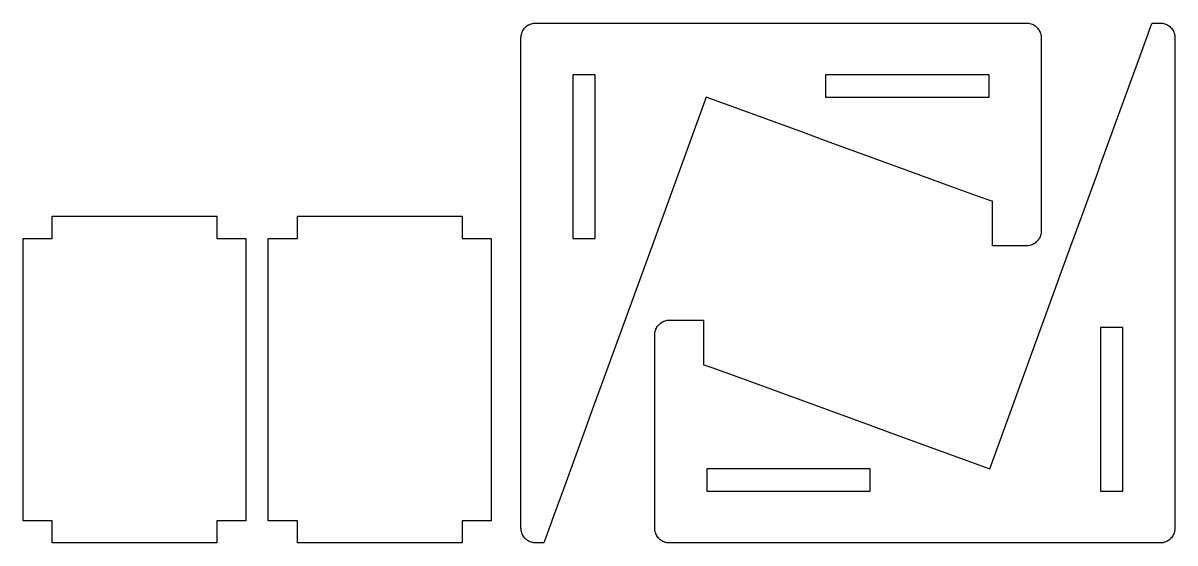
# Model space of a CAD drawing. Header units: millimetres. Extents: x -30 to 125, y 32 to 102.
import ezdxf

# ---------------------------------------------------------------- set-up
doc = ezdxf.new("R2010")
doc.units = ezdxf.units.MM
doc.layers.get('0').update_dxf_attribs({"linetype": 'CONTINUOUS'})

msp = doc.modelspace()

# ---------------------------------------------------------------- linework, layer by layer
at = {"color": 7}
for points in [[(37, 36), (37, 36.16), (37, 37.183998), (37, 38.208), (37, 39.231998), (37, 40.256001), (37, 41.280001), (37, 42.304001), (37, 43.327999), (37, 47.424), (37, 52), (37, 72.998), (37, 73), (37, 76), (37, 82), (37, 88.384001), (37, 90.431999), (37, 91.455999), (37, 92.48), (37, 93.504), (37, 94.528), (37, 95.552), (37, 96.576), (37, 97.6), (37, 98.624001), (37, 99.648001), (37, 100), (37.006001, 100.157), (37.006367, 100.16), (37.025002, 100.313), (37.055, 100.466999), (37.098, 100.618), (37.117836, 100.672001), (37.152, 100.764999), (37.217999, 100.908001), (37.294998, 101.045), (37.375999, 101.166965), (37.382, 101.176001), (37.388309, 101.184), (37.479, 101.299), (37.585999, 101.414), (37.701, 101.521), (37.824001, 101.618), (37.888, 101.660503), (37.941448, 101.695999), (37.955002, 101.705), (38.091999, 101.782), (38.235001, 101.848), (38.382, 101.902), (38.400002, 101.907125), (38.533001, 101.945), (38.687, 101.975), (38.842999, 101.993999), (38.911999, 101.996637), (39, 102), (39.424, 102), (39.936001, 102), (40.959999, 102), (41.984001, 102), (43.007999, 102), (44.032001, 102), (45.056, 102), (46.080002, 102), (47, 102), (65.550606, 102), (77.998001, 102), (87, 102), (92, 102), (92.160004, 102), (93.183998, 102), (94.208, 102), (95.232002, 102), (96.255997, 102), (97.279999, 102), (98.304001, 102), (99.328003, 102), (100.351997, 102), (101.375999, 102), (102.400002, 102), (103.424004, 102), (104.447998, 102), (104.959999, 102), (105, 102), (105.156998, 101.993999), (105.313004, 101.975), (105.467003, 101.945), (105.472, 101.943577), (105.617996, 101.902), (105.764999, 101.848), (105.907997, 101.782), (105.984001, 101.739285), (106.044998, 101.705), (106.058548, 101.695999), (106.176003, 101.618), (106.299004, 101.521), (106.414001, 101.414), (106.496002, 101.325869), (106.521004, 101.299), (106.611694, 101.184), (106.617996, 101.176001), (106.705002, 101.045), (106.781998, 100.908001), (106.848, 100.764999), (106.882164, 100.672001), (106.902, 100.618), (106.945, 100.466999), (106.974998, 100.313), (106.993637, 100.16), (106.994003, 100.157), (107, 100), (107, 99.648001), (107, 98.624001), (107, 96.576), (107, 94.528), (107, 92.48), (107, 92), (107, 91.455999), (107, 90.944), (107, 90.431999), (107, 90), (107, 89.92), (107, 89.408001), (107, 88.384001), (107, 86.336), (107, 84.288), (107, 82.24), (107, 82), (107, 80.192), (107, 78.144), (107, 76.096), (107, 76), (107, 74.048), (107, 74), (106.994003, 73.843), (106.974998, 73.687), (106.945587, 73.536), (106.945, 73.533), (106.902, 73.382), (106.848, 73.235), (106.781998, 73.092), (106.743782, 73.024), (106.705002, 72.955), (106.617996, 72.824), (106.521004, 72.701), (106.496002, 72.674131), (106.414001, 72.586), (106.334465, 72.512), (106.299004, 72.479), (106.176003, 72.382), (106.044998, 72.295), (105.984001, 72.260715), (105.907997, 72.218), (105.764999, 72.152), (105.617996, 72.098), (105.472, 72.056424), (105.467003, 72.055), (105.313004, 72.025), (105.156998, 72.006), (105, 72), (104.959999, 72), (104.447998, 72), (102.400002, 72), (100.442001, 72), (100.442001, 73.024), (100.442001, 74.048), (100.442001, 76.096), (100.442001, 77.979), (100.442001, 78.003), (100.37606, 78.003), (98.304001, 78.757181), (94.361931, 80.192), (87, 82.871567), (77.998001, 86.14808), (75, 87.239281), (61.911999, 92.003), (55, 73.012418), (54.994751, 72.998), (49.535931, 58), (47.352112, 52), (47, 51.032578), (45.686588, 47.424), (42.704945, 39.231998), (41.214127, 35.136002), (40.959999, 34.437798), (40.841419, 34.112), (40.468716, 33.088001), (40.072716, 32), (39.936001, 32), (39, 32), (38.911999, 32.003365), (38.842999, 32.006001), (38.687, 32.025002), (38.533001, 32.055), (38.501396, 32.063999), (38.400002, 32.092873), (38.382, 32.098), (38.235001, 32.152), (38.091999, 32.217999), (37.955002, 32.294998), (37.888, 32.339497), (37.824001, 32.382), (37.701, 32.479), (37.596748, 32.576), (37.585999, 32.585999), (37.479, 32.701), (37.382, 32.824001), (37.375999, 32.833035), (37.294998, 32.955002), (37.220249, 33.088001), (37.217999, 33.091999), (37.152, 33.235001), (37.098, 33.382), (37.055, 33.533001), (37.041946, 33.599998), (37.025002, 33.687), (37.006001, 33.842999), (37, 34), (37, 34.112), (37, 35), (37, 35.136002)], [(61.62394, 55.997), (62.670712, 55.615999), (65.536003, 54.573103), (75, 51.128433), (84.002998, 47.851557), (87, 46.760719), (100.079758, 42), (100.087997, 41.997), (100.089088, 42), (107.00544, 61.002), (111.008492, 72), (112.464409, 76), (114.648293, 82), (115, 82.966282), (116.971939, 88.384001), (119.953667, 96.576), (121.444527, 100.672001), (121.817245, 101.695999), (121.856003, 101.802481), (121.927895, 102), (122.879997, 102), (123, 102), (123.156998, 101.993999), (123.313004, 101.975), (123.391998, 101.95961), (123.467003, 101.945), (123.617996, 101.902), (123.764999, 101.848), (123.903999, 101.783846), (123.907997, 101.782), (124.044998, 101.705), (124.058548, 101.695999), (124.176003, 101.618), (124.299004, 101.521), (124.414001, 101.414), (124.416, 101.41185), (124.521004, 101.299), (124.611694, 101.184), (124.617996, 101.176001), (124.705002, 101.045), (124.781998, 100.908001), (124.848, 100.764999), (124.882164, 100.672001), (124.902, 100.618), (124.928001, 100.526697), (124.945, 100.466999), (124.974998, 100.313), (124.993637, 100.16), (124.994003, 100.157), (125, 100), (125, 99.648001), (125, 98.624001), (125, 96.576), (125, 94.528), (125, 92.48), (125, 90.431999), (125, 88.384001), (125, 82), (125, 72), (125, 61.002), (125, 52), (125, 42), (125, 41.280001), (125, 39.231998), (125, 37.183998), (125, 35.136002), (125, 34.112), (125, 34), (124.994003, 33.842999), (124.974998, 33.687), (124.958054, 33.599998), (124.945, 33.533001), (124.928001, 33.473301), (124.902, 33.382), (124.848, 33.235001), (124.781998, 33.091999), (124.779755, 33.088001), (124.705002, 32.955002), (124.617996, 32.824001), (124.521004, 32.701), (124.416, 32.58815), (124.414001, 32.585999), (124.403252, 32.576), (124.299004, 32.479), (124.176003, 32.382), (124.044998, 32.294998), (123.907997, 32.217999), (123.903999, 32.216152), (123.764999, 32.152), (123.617996, 32.098), (123.498604, 32.063999), (123.467003, 32.055), (123.391998, 32.04039), (123.313004, 32.025002), (123.156998, 32.006001), (123, 32), (122.879997, 32), (120.832001, 32), (118.783997, 32), (116.736, 32), (115, 32), (96.449295, 32), (87, 32), (84.002998, 32), (70, 32), (69.632004, 32), (67.584, 32), (65.536003, 32), (63.487999, 32), (61.439999, 32), (59.391998, 32), (57.344002, 32), (57, 32), (56.842999, 32.006001), (56.832001, 32.007339), (56.687, 32.025002), (56.533001, 32.055), (56.501396, 32.063999), (56.382, 32.098), (56.32, 32.120777), (56.235001, 32.152), (56.091999, 32.217999), (55.955002, 32.294998), (55.824001, 32.382), (55.807999, 32.394619), (55.701, 32.479), (55.596748, 32.576), (55.585999, 32.585999), (55.479, 32.701), (55.382, 32.824001), (55.296001, 32.953495), (55.294998, 32.955002), (55.220249, 33.088001), (55.217999, 33.091999), (55.152, 33.235001), (55.098, 33.382), (55.055, 33.533001), (55.041946, 33.599998), (55.025002, 33.687), (55.006001, 33.842999), (55, 34), (55, 34.112), (55, 35.136002), (55, 37.183998), (55, 39.231998), (55, 41.280001), (55, 42), (55, 42.304001), (55, 42.816), (55, 43.327999), (55, 43.84), (55, 44), (55, 44.351999), (55, 45.375999), (55, 47.424), (55, 49.472), (55, 51.52), (55, 52), (55, 53.568001), (55, 55.615999), (55, 57.664), (55, 58), (55, 59.712), (55, 60), (55.006001, 60.157), (55.01416, 60.224), (55.025002, 60.313), (55.055, 60.467), (55.098, 60.618), (55.141346, 60.736), (55.152, 60.765), (55.217999, 60.908), (55.294998, 61.045), (55.296001, 61.046506), (55.382, 61.176), (55.438782, 61.248), (55.479, 61.299), (55.585999, 61.414), (55.701, 61.521), (55.807999, 61.605382), (55.824001, 61.618), (55.955002, 61.705), (56.052856, 61.76), (56.091999, 61.782), (56.235001, 61.848), (56.32, 61.879225), (56.382, 61.902), (56.533001, 61.945), (56.687, 61.975), (56.832001, 61.992661), (56.842999, 61.994), (57, 62), (57.344002, 62), (59.391998, 62), (61.439999, 62), (61.557999, 62), (61.557999, 61.76), (61.557999, 59.712), (61.557999, 58), (61.557999, 56.021), (61.557999, 55.997)], [(43.998001, 95.003), (43.998001, 88.384001), (43.998001, 82), (43.998001, 72.998), (47, 72.998), (47.002998, 72.998), (47.002998, 95.003), (47, 95.003)], [(77.998001, 91.997999), (87, 91.997999), (98.304001, 91.997999), (100.002998, 91.997999), (100.002998, 92), (100.002998, 92.48), (100.002998, 95.003), (98.304001, 95.003), (92, 95.003), (87, 95.003), (77.998001, 95.003)], [(-3.91, 76), (-3.91, 73), (0, 73), (0, 36), (0, 35), (-3.91, 35), (-3.91, 32), (-26.09, 32), (-26.09, 35), (-30, 35), (-30, 36), (-30, 73), (-26.09, 73), (-26.09, 76)], [(29.09, 76), (29.09, 73), (33, 73), (33, 36), (33, 35), (29.09, 35), (29.09, 32), (6.91, 32), (6.91, 35), (3, 35), (3, 36), (3, 73), (6.91, 73), (6.91, 76)], [(114.998001, 61.002), (114.998001, 42), (114.998001, 38.997002), (115, 38.997002), (118.002998, 38.997002), (118.002998, 39.231998), (118.002998, 42), (118.002998, 52), (118.002998, 61.002), (115, 61.002)], [(69.632004, 38.997002), (70, 38.997002), (84.002998, 38.997002), (84.002998, 42), (84.002998, 42.002001), (75, 42.002001), (65.536003, 42.002001), (61.998001, 42.002001), (61.998001, 42), (61.998001, 39.231998), (61.998001, 38.997002), (65.536003, 38.997002), (69.632004, 38.997002)]]:
    msp.add_lwpolyline(points, close=True, dxfattribs=at)

doc.saveas('drawing.dxf')
